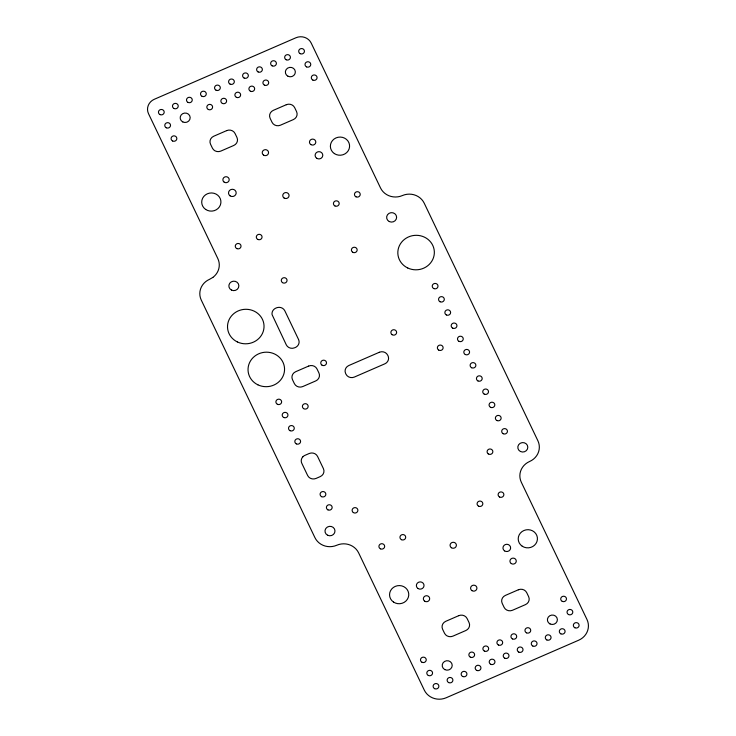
<?xml version="1.0" encoding="UTF-8"?>
<svg xmlns="http://www.w3.org/2000/svg" width="736" height="736" viewBox="0 0 736 736"><rect width="100%" height="100%" fill="white"/><g stroke="black" fill="none" stroke-linecap="round" stroke-linejoin="round"><path stroke-width="1.1" d="M302.965 456.716L302.432 457.323A6.348 5.989 -4.7 0 0 301.797 463.294L307.639 475.502A6.348 5.989 -4.7 0 0 316.029 478.437L320.234 476.606A6.348 5.989 -4.7 0 0 323.417 468.648L317.575 456.44A6.348 5.989 -4.7 0 0 309.184 453.514L304.98 455.336A6.348 5.989 -4.7 0 0 302.965 456.716M212.879 277.398L209.548 279.321A16.542 15.622 -4.7 0 0 201.259 300.058L314.907 537.602A16.542 15.622 -4.7 0 0 336.775 545.247A16.542 15.622 -4.7 0 1 358.634 552.883L424.304 690.138A16.542 15.622 -4.7 0 0 446.163 697.774L578.689 640.21A16.542 15.622 -4.7 0 0 586.969 619.473L521.309 482.227A16.542 15.622 -4.7 0 1 529.598 461.49A16.542 15.622 -4.7 0 0 537.887 440.754L424.23 203.21A16.542 15.622 -4.7 0 0 402.371 195.564A16.542 15.622 -4.7 0 1 380.503 187.928L311.208 43.084A11.537 10.893 -4.7 0 0 295.955 37.757L154.321 99.277A11.537 10.893 -4.7 0 0 148.534 113.749L217.828 258.584A16.542 15.622 -4.7 0 1 212.879 277.398M226.679 130.612L213.707 136.243A6.348 5.989 -4.7 0 0 210.533 144.201L212.428 148.157A6.348 5.989 -4.7 0 0 220.818 151.092L233.79 145.452A6.348 5.989 -4.7 0 0 236.964 137.503L235.069 133.538A6.348 5.989 -4.7 0 0 226.679 130.612M286.286 104.724L273.314 110.354A6.348 5.989 -4.7 0 0 270.13 118.312L272.026 122.268A6.348 5.989 -4.7 0 0 280.416 125.203L293.388 119.572A6.348 5.989 -4.7 0 0 296.562 111.614L294.676 107.649A6.348 5.989 -4.7 0 0 286.286 104.724M308.642 366.077L295.67 371.708A6.348 5.989 -4.7 0 0 292.486 379.666L294.382 383.631A6.348 5.989 -4.7 0 0 302.772 386.556L315.744 380.926A6.348 5.989 -4.7 0 0 318.927 372.968L317.032 369.012A6.348 5.989 -4.7 0 0 308.642 366.077M379.316 352.277L348.818 365.525A6.348 5.989 -4.7 0 0 345.635 373.483A12.218 11.537 -4.7 0 0 345.948 374.136A6.348 5.989 -4.7 0 0 354.338 377.071L384.836 363.823A6.348 5.989 -4.7 0 0 388.314 356.601A12.218 11.537 -4.7 0 0 387.706 355.203A6.348 5.989 -4.7 0 0 379.316 352.277M458.758 615.664L445.786 621.304A6.348 5.989 -4.7 0 0 442.603 629.262L444.498 633.218A6.348 5.989 -4.7 0 0 452.888 636.152L465.86 630.513A6.348 5.989 -4.7 0 0 469.034 622.555L467.139 618.599A6.348 5.989 -4.7 0 0 458.758 615.664M518.356 589.784L505.384 595.415A6.348 5.989 -4.7 0 0 502.2 603.373L504.096 607.329A6.348 5.989 -4.7 0 0 512.486 610.264L525.458 604.624A6.348 5.989 -4.7 0 0 528.641 596.675L526.746 592.71A6.348 5.989 -4.7 0 0 518.356 589.784M298.558 339.508L284.823 310.804A6.348 5.989 -4.7 0 0 277.214 307.593A12.218 11.537 -4.7 0 0 274.997 308.559A6.348 5.989 -4.7 0 0 272.081 314.64L286.286 344.844A6.348 5.989 -4.7 0 0 294.676 347.769A12.218 11.537 -4.7 0 0 296.111 347.098A6.348 5.989 -4.7 0 0 298.558 339.508M380.429 548.826A2.889 2.723 -4.7 0 0 384.67 546.305A2.889 2.723 -4.7 0 0 380.273 544.106A2.889 2.723 -4.7 0 0 380.429 548.826M444.838 669.622A4.996 4.72 -4.7 0 0 452.208 665.252A4.996 4.72 -4.7 0 0 444.581 661.443A4.996 4.72 -4.7 0 0 444.838 669.622M550.022 623.935A4.996 4.72 -4.7 0 0 557.382 619.565A4.996 4.72 -4.7 0 0 549.755 615.765A4.996 4.72 -4.7 0 0 550.022 623.935M287.988 76.25A4.996 4.72 -4.7 0 0 295.348 71.88A4.996 4.72 -4.7 0 0 287.721 68.08A4.996 4.72 -4.7 0 0 287.988 76.25M310.776 144.541A3.174 2.999 -4.7 0 0 315.79 142.37A3.174 2.999 -4.7 0 0 311.328 139.371A3.174 2.999 -4.7 0 0 310.776 144.541M224.186 182.151A3.174 2.999 -4.7 0 0 229.19 179.98A3.174 2.999 -4.7 0 0 224.738 176.98A3.174 2.999 -4.7 0 0 224.186 182.151M316.701 158.258A3.846 3.634 -4.7 0 0 322.773 155.618A3.846 3.634 -4.7 0 0 317.363 151.993A3.846 3.634 -4.7 0 0 316.701 158.258M230.101 195.868A3.846 3.634 -4.7 0 0 236.173 193.237A3.846 3.634 -4.7 0 0 230.773 189.603A3.846 3.634 -4.7 0 0 230.101 195.868M231.49 290.076A4.996 4.72 -4.7 0 0 238.86 285.706A4.996 4.72 -4.7 0 0 231.233 281.897A4.996 4.72 -4.7 0 0 231.49 290.076M327.621 535.238A4.996 4.72 -4.7 0 0 334.981 530.868A4.996 4.72 -4.7 0 0 327.354 527.059A4.996 4.72 -4.7 0 0 327.621 535.238M520.444 451.49A4.996 4.72 -4.7 0 0 527.804 447.12A4.996 4.72 -4.7 0 0 520.177 443.311A4.996 4.72 -4.7 0 0 520.444 451.49M504.546 550.878A3.846 3.634 -4.7 0 0 510.618 548.237A3.846 3.634 -4.7 0 0 505.209 544.612A3.846 3.634 -4.7 0 0 504.546 550.878M417.947 588.487A3.846 3.634 -4.7 0 0 424.019 585.856A3.846 3.634 -4.7 0 0 418.618 582.222A3.846 3.634 -4.7 0 0 417.947 588.487M511.253 563.555A3.174 2.999 -4.7 0 0 516.258 561.375A3.174 2.999 -4.7 0 0 511.796 558.385A3.174 2.999 -4.7 0 0 511.253 563.555M424.654 601.165A3.174 2.999 -4.7 0 0 429.668 598.994A3.174 2.999 -4.7 0 0 425.206 595.994A3.174 2.999 -4.7 0 0 424.654 601.165M389.261 221.545A4.996 4.72 -4.7 0 0 396.621 217.184A4.996 4.72 -4.7 0 0 388.994 213.376A4.996 4.72 -4.7 0 0 389.261 221.545M182.813 121.937A4.996 4.72 -4.7 0 0 190.173 117.567A4.996 4.72 -4.7 0 0 182.546 113.758A4.996 4.72 -4.7 0 0 182.813 121.937M352.599 252.181A2.889 2.723 -4.7 0 0 357.153 250.203A2.889 2.723 -4.7 0 0 353.105 247.48A2.889 2.723 -4.7 0 0 352.599 252.181M392.067 334.668A2.889 2.723 -4.7 0 0 396.621 332.69A2.889 2.723 -4.7 0 0 392.564 329.967A2.889 2.723 -4.7 0 0 392.067 334.668M282.486 282.633A2.889 2.723 -4.7 0 0 287.04 280.655A2.889 2.723 -4.7 0 0 282.983 277.932A2.889 2.723 -4.7 0 0 282.486 282.633M321.945 365.12A2.889 2.723 -4.7 0 0 326.499 363.142A2.889 2.723 -4.7 0 0 322.451 360.419A2.889 2.723 -4.7 0 0 321.945 365.12M303.591 408.618A2.889 2.723 -4.7 0 0 308.145 406.64A2.889 2.723 -4.7 0 0 304.088 403.917A2.889 2.723 -4.7 0 0 303.591 408.618M438.564 349.996A2.889 2.723 -4.7 0 0 443.118 348.018A2.889 2.723 -4.7 0 0 439.07 345.294A2.889 2.723 -4.7 0 0 438.564 349.996M488.29 453.919A2.889 2.723 -4.7 0 0 492.844 451.941A2.889 2.723 -4.7 0 0 488.787 449.218A2.889 2.723 -4.7 0 0 488.29 453.919M353.317 512.55A2.889 2.723 -4.7 0 0 357.871 510.572A2.889 2.723 -4.7 0 0 353.814 507.849A2.889 2.723 -4.7 0 0 353.317 512.55M263.534 155.103A3.174 2.999 -4.7 0 0 268.548 152.922A3.174 2.999 -4.7 0 0 264.086 149.932A3.174 2.999 -4.7 0 0 263.534 155.103M284.059 197.993A3.174 2.999 -4.7 0 0 289.064 195.813A3.174 2.999 -4.7 0 0 284.602 192.823A3.174 2.999 -4.7 0 0 284.059 197.993M471.896 590.612A3.174 2.999 -4.7 0 0 476.91 588.432A3.174 2.999 -4.7 0 0 472.448 585.442A3.174 2.999 -4.7 0 0 471.896 590.612M451.38 547.722A3.174 2.999 -4.7 0 0 456.384 545.542A3.174 2.999 -4.7 0 0 451.932 542.542A3.174 2.999 -4.7 0 0 451.38 547.722M205.694 209.456A9.614 9.08 -4.7 0 0 220.883 202.869A9.614 9.08 -4.7 0 0 207.368 193.789A9.614 9.08 -4.7 0 0 205.694 209.456M334.365 153.576A9.614 9.08 -4.7 0 0 349.545 146.979A9.614 9.08 -4.7 0 0 336.03 137.908A9.614 9.08 -4.7 0 0 334.365 153.576M522.21 546.195A9.614 9.08 -4.7 0 0 537.39 539.598A9.614 9.08 -4.7 0 0 523.876 530.527A9.614 9.08 -4.7 0 0 522.21 546.195M393.539 602.076A9.614 9.08 -4.7 0 0 408.719 595.488A9.614 9.08 -4.7 0 0 395.214 586.408A9.614 9.08 -4.7 0 0 393.539 602.076M244.104 78.034A2.889 2.723 -4.7 0 0 248.354 75.514A2.889 2.723 -4.7 0 0 243.956 73.324A2.889 2.723 -4.7 0 0 244.104 78.034M230.083 84.125A2.889 2.723 -4.7 0 0 234.333 81.604A2.889 2.723 -4.7 0 0 229.936 79.414A2.889 2.723 -4.7 0 0 230.083 84.125M216.062 90.215A2.889 2.723 -4.7 0 0 220.312 87.694A2.889 2.723 -4.7 0 0 215.906 85.505A2.889 2.723 -4.7 0 0 216.062 90.215M286.175 59.763A2.889 2.723 -4.7 0 0 290.426 57.242A2.889 2.723 -4.7 0 0 286.028 55.044A2.889 2.723 -4.7 0 0 286.175 59.763M272.154 65.854A2.889 2.723 -4.7 0 0 276.405 63.333A2.889 2.723 -4.7 0 0 272.007 61.134A2.889 2.723 -4.7 0 0 272.154 65.854M258.134 71.944A2.889 2.723 -4.7 0 0 262.375 69.423A2.889 2.723 -4.7 0 0 257.977 67.234A2.889 2.723 -4.7 0 0 258.134 71.944M202.041 96.315A2.889 2.723 -4.7 0 0 206.282 93.794A2.889 2.723 -4.7 0 0 201.885 91.595A2.889 2.723 -4.7 0 0 202.041 96.315M188.011 102.405A2.889 2.723 -4.7 0 0 192.262 99.884A2.889 2.723 -4.7 0 0 187.864 97.686A2.889 2.723 -4.7 0 0 188.011 102.405M173.99 108.496A2.889 2.723 -4.7 0 0 178.241 105.975A2.889 2.723 -4.7 0 0 173.843 103.776A2.889 2.723 -4.7 0 0 173.99 108.496M159.97 114.586A2.889 2.723 -4.7 0 0 164.211 112.065A2.889 2.723 -4.7 0 0 159.813 109.866A2.889 2.723 -4.7 0 0 159.97 114.586M300.205 53.673A2.889 2.723 -4.7 0 0 304.446 51.152A2.889 2.723 -4.7 0 0 300.049 48.953A2.889 2.723 -4.7 0 0 300.205 53.673M264.445 85.146A2.889 2.723 -4.7 0 0 268.695 82.625A2.889 2.723 -4.7 0 0 264.298 80.426A2.889 2.723 -4.7 0 0 264.445 85.146M250.424 91.236A2.889 2.723 -4.7 0 0 254.665 88.716A2.889 2.723 -4.7 0 0 250.268 86.517A2.889 2.723 -4.7 0 0 250.424 91.236M236.394 97.327A2.889 2.723 -4.7 0 0 240.644 94.806A2.889 2.723 -4.7 0 0 236.247 92.607A2.889 2.723 -4.7 0 0 236.394 97.327M222.373 103.417A2.889 2.723 -4.7 0 0 226.624 100.896A2.889 2.723 -4.7 0 0 222.226 98.698A2.889 2.723 -4.7 0 0 222.373 103.417M208.352 109.508A2.889 2.723 -4.7 0 0 212.603 106.987A2.889 2.723 -4.7 0 0 208.196 104.788A2.889 2.723 -4.7 0 0 208.352 109.508M470.387 657.193A2.889 2.723 -4.7 0 0 474.628 654.672A2.889 2.723 -4.7 0 0 470.23 652.473A2.889 2.723 -4.7 0 0 470.387 657.193M484.408 651.102A2.889 2.723 -4.7 0 0 488.658 648.582A2.889 2.723 -4.7 0 0 484.26 646.383A2.889 2.723 -4.7 0 0 484.408 651.102M512.458 638.922A2.889 2.723 -4.7 0 0 516.7 636.401A2.889 2.723 -4.7 0 0 512.302 634.202A2.889 2.723 -4.7 0 0 512.458 638.922M498.428 645.012A2.889 2.723 -4.7 0 0 502.679 642.491A2.889 2.723 -4.7 0 0 498.281 640.292A2.889 2.723 -4.7 0 0 498.428 645.012M434.626 688.666A2.889 2.723 -4.7 0 0 438.877 686.145A2.889 2.723 -4.7 0 0 434.479 683.946A2.889 2.723 -4.7 0 0 434.626 688.666M526.479 632.831A2.889 2.723 -4.7 0 0 530.73 630.31A2.889 2.723 -4.7 0 0 526.323 628.112A2.889 2.723 -4.7 0 0 526.479 632.831M448.656 682.576A2.889 2.723 -4.7 0 0 452.898 680.055A2.889 2.723 -4.7 0 0 448.5 677.856A2.889 2.723 -4.7 0 0 448.656 682.576M462.677 676.485A2.889 2.723 -4.7 0 0 466.928 673.964A2.889 2.723 -4.7 0 0 462.521 671.766A2.889 2.723 -4.7 0 0 462.677 676.485M476.698 670.395A2.889 2.723 -4.7 0 0 480.948 667.874A2.889 2.723 -4.7 0 0 476.551 665.675A2.889 2.723 -4.7 0 0 476.698 670.395M490.719 664.295A2.889 2.723 -4.7 0 0 494.969 661.774A2.889 2.723 -4.7 0 0 490.572 659.585A2.889 2.723 -4.7 0 0 490.719 664.295M504.749 658.205A2.889 2.723 -4.7 0 0 508.99 655.684A2.889 2.723 -4.7 0 0 504.592 653.494A2.889 2.723 -4.7 0 0 504.749 658.205M518.77 652.114A2.889 2.723 -4.7 0 0 523.02 649.594A2.889 2.723 -4.7 0 0 518.613 647.404A2.889 2.723 -4.7 0 0 518.77 652.114M532.79 646.024A2.889 2.723 -4.7 0 0 537.041 643.503A2.889 2.723 -4.7 0 0 532.643 641.314A2.889 2.723 -4.7 0 0 532.79 646.024M560.841 633.843A2.889 2.723 -4.7 0 0 565.092 631.322A2.889 2.723 -4.7 0 0 560.685 629.124A2.889 2.723 -4.7 0 0 560.841 633.843M546.82 639.934A2.889 2.723 -4.7 0 0 551.062 637.413A2.889 2.723 -4.7 0 0 546.664 635.214A2.889 2.723 -4.7 0 0 546.82 639.934M574.862 627.753A2.889 2.723 -4.7 0 0 579.112 625.232A2.889 2.723 -4.7 0 0 574.715 623.033A2.889 2.723 -4.7 0 0 574.862 627.753M428.315 675.464A2.889 2.723 -4.7 0 0 432.566 672.943A2.889 2.723 -4.7 0 0 428.159 670.754A2.889 2.723 -4.7 0 0 428.315 675.464M568.551 614.551A2.889 2.723 -4.7 0 0 572.801 612.039A2.889 2.723 -4.7 0 0 568.394 609.84A2.889 2.723 -4.7 0 0 568.551 614.551M422.004 662.271A2.889 2.723 -4.7 0 0 426.245 659.75A2.889 2.723 -4.7 0 0 421.848 657.552A2.889 2.723 -4.7 0 0 422.004 662.271M166.281 127.779A2.889 2.723 -4.7 0 0 170.531 125.258A2.889 2.723 -4.7 0 0 166.134 123.068A2.889 2.723 -4.7 0 0 166.281 127.779M562.24 601.358A2.889 2.723 -4.7 0 0 566.481 598.837A2.889 2.723 -4.7 0 0 562.083 596.638A2.889 2.723 -4.7 0 0 562.24 601.358M306.516 66.866A2.889 2.723 -4.7 0 0 310.767 64.345A2.889 2.723 -4.7 0 0 306.36 62.155A2.889 2.723 -4.7 0 0 306.516 66.866M172.592 140.981A2.889 2.723 -4.7 0 0 176.842 138.46A2.889 2.723 -4.7 0 0 172.445 136.261A2.889 2.723 -4.7 0 0 172.592 140.981M312.828 80.068A2.889 2.723 -4.7 0 0 317.078 77.547A2.889 2.723 -4.7 0 0 312.68 75.348A2.889 2.723 -4.7 0 0 312.828 80.068M236.78 248.584A2.889 2.723 -4.7 0 0 241.031 246.063A2.889 2.723 -4.7 0 0 236.633 243.874A2.889 2.723 -4.7 0 0 236.78 248.584M257.821 239.448A2.889 2.723 -4.7 0 0 262.062 236.928A2.889 2.723 -4.7 0 0 257.664 234.729A2.889 2.723 -4.7 0 0 257.821 239.448M355.985 196.816A2.889 2.723 -4.7 0 0 360.226 194.295A2.889 2.723 -4.7 0 0 355.828 192.096A2.889 2.723 -4.7 0 0 355.985 196.816M334.944 205.951A2.889 2.723 -4.7 0 0 339.195 203.43A2.889 2.723 -4.7 0 0 334.797 201.232A2.889 2.723 -4.7 0 0 334.944 205.951M478.593 506.184A2.889 2.723 -4.7 0 0 482.834 503.663A2.889 2.723 -4.7 0 0 478.437 501.474A2.889 2.723 -4.7 0 0 478.593 506.184M401.46 539.69A2.889 2.723 -4.7 0 0 405.711 537.17A2.889 2.723 -4.7 0 0 401.313 534.971A2.889 2.723 -4.7 0 0 401.46 539.69M459.006 341.348A2.889 2.723 -4.7 0 0 463.257 338.827A2.889 2.723 -4.7 0 0 458.859 336.628A2.889 2.723 -4.7 0 0 459.006 341.348M499.624 497.048A2.889 2.723 -4.7 0 0 503.875 494.528A2.889 2.723 -4.7 0 0 499.477 492.329A2.889 2.723 -4.7 0 0 499.624 497.048M452.695 328.146A2.889 2.723 -4.7 0 0 456.946 325.625A2.889 2.723 -4.7 0 0 452.539 323.435A2.889 2.723 -4.7 0 0 452.695 328.146M446.384 314.953A2.889 2.723 -4.7 0 0 450.625 312.432A2.889 2.723 -4.7 0 0 446.228 310.233A2.889 2.723 -4.7 0 0 446.384 314.953M283.719 417.487A2.889 2.723 -4.7 0 0 287.96 414.966A2.889 2.723 -4.7 0 0 283.562 412.767A2.889 2.723 -4.7 0 0 283.719 417.487M277.398 404.285A2.889 2.723 -4.7 0 0 281.649 401.764A2.889 2.723 -4.7 0 0 277.251 399.574A2.889 2.723 -4.7 0 0 277.398 404.285M477.949 380.935A2.889 2.723 -4.7 0 0 482.2 378.414A2.889 2.723 -4.7 0 0 477.802 376.225A2.889 2.723 -4.7 0 0 477.949 380.935M471.638 367.742A2.889 2.723 -4.7 0 0 475.879 365.222A2.889 2.723 -4.7 0 0 471.482 363.023A2.889 2.723 -4.7 0 0 471.638 367.742M465.318 354.54A2.889 2.723 -4.7 0 0 469.568 352.02A2.889 2.723 -4.7 0 0 465.17 349.83A2.889 2.723 -4.7 0 0 465.318 354.54M296.341 443.882A2.889 2.723 -4.7 0 0 300.592 441.361A2.889 2.723 -4.7 0 0 296.194 439.162A2.889 2.723 -4.7 0 0 296.341 443.882M290.03 430.68A2.889 2.723 -4.7 0 0 294.28 428.159A2.889 2.723 -4.7 0 0 289.874 425.969A2.889 2.723 -4.7 0 0 290.03 430.68M496.892 420.532A2.889 2.723 -4.7 0 0 501.142 418.011A2.889 2.723 -4.7 0 0 496.745 415.812A2.889 2.723 -4.7 0 0 496.892 420.532M503.203 433.725A2.889 2.723 -4.7 0 0 507.454 431.204A2.889 2.723 -4.7 0 0 503.056 429.014A2.889 2.723 -4.7 0 0 503.203 433.725M484.26 394.137A2.889 2.723 -4.7 0 0 488.511 391.616A2.889 2.723 -4.7 0 0 484.113 389.418A2.889 2.723 -4.7 0 0 484.26 394.137M490.581 407.33A2.889 2.723 -4.7 0 0 494.822 404.809A2.889 2.723 -4.7 0 0 490.424 402.62A2.889 2.723 -4.7 0 0 490.581 407.33M327.916 509.864A2.889 2.723 -4.7 0 0 332.157 507.343A2.889 2.723 -4.7 0 0 327.759 505.154A2.889 2.723 -4.7 0 0 327.916 509.864M321.595 496.671A2.889 2.723 -4.7 0 0 325.846 494.15A2.889 2.723 -4.7 0 0 321.448 491.952A2.889 2.723 -4.7 0 0 321.595 496.671M237.378 341.946A18.271 17.25 -4.7 0 0 264.022 325.588A18.271 17.25 -4.7 0 0 235.925 312.101A18.271 17.25 -4.7 0 0 237.378 341.946M407.698 267.968A18.271 17.25 -4.7 0 0 434.332 251.611A18.271 17.25 -4.7 0 0 406.235 238.124A18.271 17.25 -4.7 0 0 407.698 267.968M440.064 301.751A2.889 2.723 -4.7 0 0 444.314 299.23A2.889 2.723 -4.7 0 0 439.916 297.04A2.889 2.723 -4.7 0 0 440.064 301.751M257.904 384.836A18.271 17.25 -4.7 0 0 284.538 368.478A18.271 17.25 -4.7 0 0 256.441 354.991A18.271 17.25 -4.7 0 0 257.904 384.836M433.752 288.558A2.889 2.723 -4.7 0 0 438.003 286.037A2.889 2.723 -4.7 0 0 433.596 283.838A2.889 2.723 -4.7 0 0 433.752 288.558"/></g></svg>
